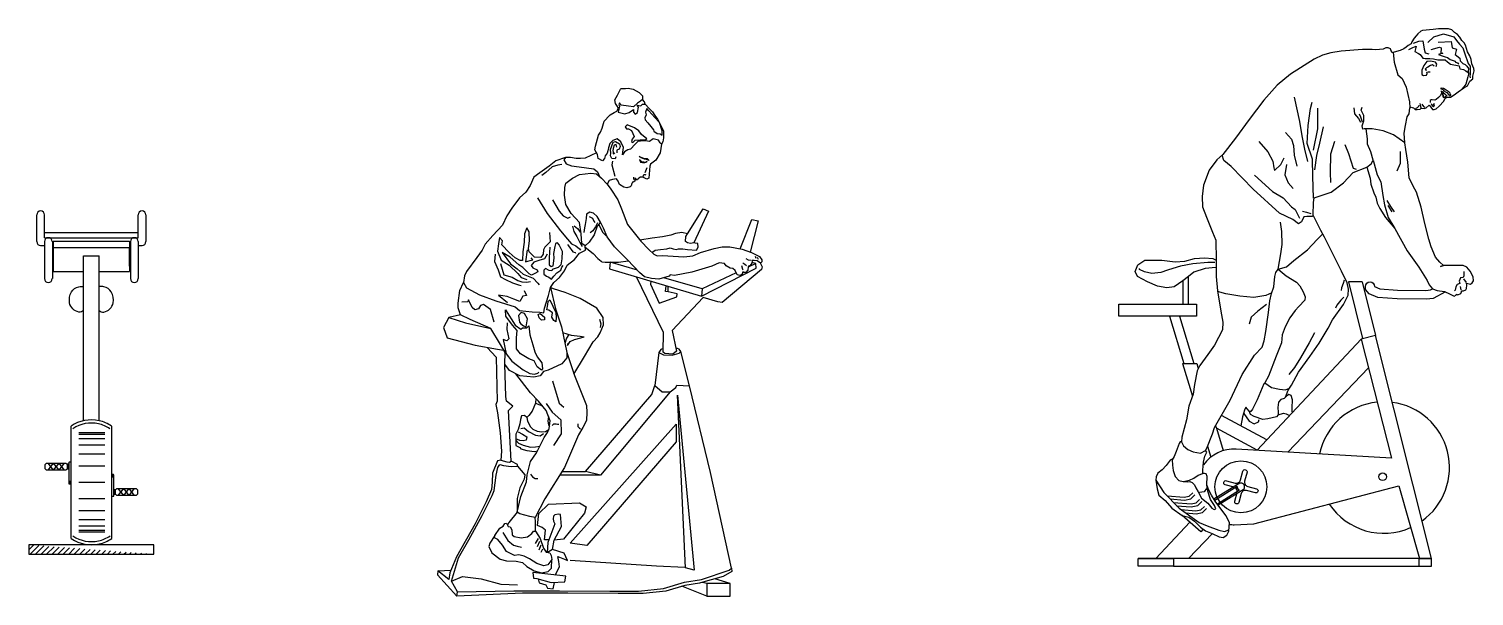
# Model space of a CAD drawing. Header units: millimetres. Extents: x 29224 to 62779, y 35576 to 54938.
# Drawn here: x 49206 to 53788, y 35818 to 37616 of the extents above; entities that cross this region are included whole.
import ezdxf

# ---------------------------------------------------------------- set-up
doc = ezdxf.new("R2010")
doc.units = ezdxf.units.MM

# ---------------------------------------------------------------- blocks, each defined once
blk = doc.blocks.new('A$C1FE77035')
for p, q in [((547.6, 1058.1), (545.8, 1037.3)), ((633.7, 1033.1), (547.1, 1058.1)), ((1009.8, 1054.6), (985.3, 1043)), ((1009.8, 1054.6), (997.1, 1057.3)), ((1010.8, 1039.6), (1009.8, 1054.6)), ((545.8, 1037.3), (836.8, 950.2)), ((838.8, 973.7), (717.4, 1008.8)), ((836.8, 950.2), (1010.8, 1039.6)), ((947.2, 1025), (838.8, 973.7)), ((838.8, 973.7), (836.8, 950.2)), ((43.9, 46.8), (79.3, 62.5)), ((79.3, 62.5), (138.5, 54.9)), ((138.5, 54.9), (201.2, 37.5)), ((201.2, 37.5), (254.2, 35.3))]:
    blk.add_line(p, q)
for points in [[(537.6, 1403.6), (531.5, 1395.5), (529.4, 1386.8), (523.5, 1379.6), (509.5, 1386.4), (507.3, 1399.6), (499.3, 1414.5), (500.8, 1426.2), (510.2, 1460.7), (517.4, 1470.7), (522, 1483), (528.8, 1504.9), (545.1, 1523.6), (547.3, 1525.3), (560.2, 1532.6), (568.6, 1536.5), (573.9, 1546.7), (569, 1555.3), (564.9, 1561.7), (562.4, 1573), (570.3, 1587.8), (580.6, 1606.3), (582.9, 1609), (595.7, 1608.3), (604.9, 1610.1), (620.4, 1607.1), (639.8, 1595.7), (650.4, 1585.4), (649.8, 1573.6), (643.2, 1568.5), (634.5, 1562.7), (621, 1550.5), (605.4, 1552.5), (582, 1555.6), (577, 1563.2), (575.1, 1556.5), (576.6, 1552.3), (573.7, 1537.8), (573.2, 1533.9), (594.3, 1528.2), (607.8, 1532.4), (621, 1542.6), (621.8, 1533.6), (627.1, 1527.9), (633.7, 1533), (637.8, 1549.4), (633.6, 1555.8), (645.3, 1554.3), (649.9, 1558.7), (658.9, 1559.5), (656.9, 1566.7), (649.8, 1573.6)], [(658.9, 1559.5), (671, 1545.1), (681.5, 1534.8), (688.9, 1522.9), (697.4, 1511.9), (708.7, 1491.6), (716.3, 1473.8), (716.6, 1452.9), (715, 1440.2), (709.9, 1431.9), (705.6, 1436.5), (700.7, 1445), (684.4, 1449.1), (672.4, 1440.8), (659.7, 1442.4), (651.9, 1443.4), (635.6, 1440.5), (626.7, 1432.8), (611.7, 1416.8), (603.4, 1413.9), (592.8, 1408.4), (586.5, 1398.3), (587.6, 1407.1), (589.5, 1421.7), (580.9, 1439.7), (569.2, 1449.1), (555.7, 1443.9), (546.5, 1434.2), (541.8, 1420.9), (540.5, 1411.2), (537.6, 1403.6)], [(709.9, 1431.9), (706.4, 1404.6), (692.5, 1381.6), (675, 1369), (673.2, 1362.3), (670.3, 1325), (664, 1321.8), (650.8, 1327.5), (643.8, 1327.4), (638.6, 1325.1), (635.2, 1321.6), (633.8, 1318.8), (629.9, 1319.3), (626.2, 1321.7), (625.9, 1318.8), (625.4, 1314.9), (620, 1311.6), (618, 1311.9), (616.5, 1308.1), (613.6, 1300.6), (611.1, 1296.9), (600.9, 1294.3), (591.2, 1296.5), (577.3, 1304.2), (572.7, 1314.8), (567.8, 1322.3), (554.6, 1320.1), (544.3, 1317.4), (537.8, 1305.4), (549.7, 1290), (572.1, 1256.3), (583.3, 1227.1), (602.7, 1178), (644.5, 1124.6), (669.9, 1098.5), (685.8, 1083.5), (696.1, 1078.3), (713, 1079), (781, 1075.2), (809.2, 1078.5), (834.4, 1089.2), (877.7, 1101.4), (902.3, 1107.2), (927.1, 1107), (965.9, 1100), (995.2, 1089.2), (1021.3, 1075.9), (1028, 1066.2), (1028.1, 1059.2), (1024.7, 1055.7), (1013.6, 1062.1), (1003.8, 1063.3), (997.8, 1063.1), (996.8, 1055.3), (991.9, 1048), (985.7, 1045.8), (985.4, 1043.9), (984, 1033.2), (978.1, 1026), (971.2, 1025.9), (968.4, 1027.2), (965.6, 1020.7), (958.9, 1015.6), (950.3, 1017.7), (944.2, 1032.3), (936.1, 1038.4), (928.3, 1039.4), (915.3, 1047), (910.2, 1053.6), (892.7, 1055.9), (869.6, 1045.9), (806.5, 1026.3), (751.6, 1016.5), (737.9, 1018.3), (734.4, 1013.8), (701.4, 1004.2), (678.8, 1006.1), (656.7, 1011.9), (640.7, 1025.9), (602.1, 1065.6), (560.8, 1106.6), (538, 1138.3), (526.7, 1165.6), (517.4, 1185.6), (506.7, 1172.1), (497.2, 1144.6), (481.3, 1121.8), (467.8, 1109.7), (458, 1117.9), (455.9, 1147.9), (450.7, 1184.3), (423.6, 1212.6), (407.4, 1241.5), (402.3, 1270.9), (403.5, 1295.5), (407.2, 1309), (428, 1324.1), (450.4, 1336.1), (486.7, 1340.4), (504.3, 1338.1), (520.5, 1325.1), (537.8, 1305.4)], [(565.9, 1392.6), (563.1, 1386), (552.3, 1387.4), (548.5, 1395.9), (549.5, 1403.7), (548.1, 1415.7), (556.9, 1438.4), (564.1, 1440.4), (577.2, 1433.8), (579, 1424.6), (575.9, 1416.1), (568.6, 1413.1), (568.5, 1405.2)], [(568.8, 1423), (566.9, 1431.2), (559.7, 1429.1), (557.3, 1418.5), (556.5, 1411.7), (557.2, 1409.6), (557.2, 1401.7), (560.3, 1403.2), (562.5, 1404.9)], [(405.8, 1390.5), (375.6, 1379.5), (354.6, 1362.4), (324.1, 1341.5), (305.5, 1328), (294.1, 1301.7), (280.4, 1279.7), (260.3, 1262.5), (236.2, 1229.9), (220.1, 1205.2), (206.3, 1175.2), (175.3, 1142.5), (150.9, 1114.9), (141.4, 1096.9), (124.5, 1073.3), (92, 1028.9), (85.2, 1014.9), (82.5, 994.4), (92.2, 977.3), (133.1, 955.2), (185.1, 935.5), (246.2, 916.7), (259.6, 905.1), (299.8, 900.9), (324.4, 899.7), (337.1, 898.1), (339, 912.7), (352.1, 952.7), (358.3, 977.7), (368.4, 994.2), (387.2, 1009.6), (403, 1031.4), (411.2, 1049.2), (434.4, 1067), (449.8, 1086.8), (468.9, 1096.3), (467.8, 1109.7)], [(504.3, 1405.2), (468.1, 1388.4), (453.1, 1387.3), (440.1, 1387), (421.7, 1390.4), (405.8, 1390.5), (400.8, 1382.2), (408.2, 1370.3), (425.3, 1364.2), (449.5, 1360), (495.4, 1354.1), (507.1, 1344.7), (513.9, 1330.4)], [(555.1, 1378.1), (552.6, 1366.6), (561.9, 1330.6)], [(640.2, 1383.4), (644, 1375), (649.9, 1374.2), (657.8, 1374.2), (665.3, 1378.2)], [(640.2, 1383.4), (647.3, 1377.5), (654.2, 1376.6), (661, 1375.8), (665.3, 1378.2)], [(394.8, 1367.9), (381.6, 1365.6), (364.1, 1360.9), (343.9, 1342.7), (330.8, 1333.5)], [(654.1, 1329.7), (652.5, 1332.8), (654.9, 1336.5), (658.8, 1336), (660.7, 1334.8)], [(663.6, 1357.2), (657.5, 1341.1)], [(621.1, 1328), (621.6, 1323.9), (622, 1319.9)], [(625.7, 1325.4), (629.4, 1322.9), (632.2, 1321.6)], [(316.6, 1261.9), (347.9, 1212.3), (390.4, 1157.2), (411.9, 1131.6), (424.8, 1116.1), (438.9, 1110.3), (450.6, 1100.8), (453.1, 1096.5)], [(364.4, 1255.8), (385.7, 1220.3), (398.7, 1205.7), (413.5, 1197.9), (422, 1201.7)], [(517.4, 1185.6), (506.7, 1202.9), (495.1, 1213.3), (482.7, 1216.9), (472.9, 1210.2), (471.1, 1196.6), (467.8, 1178.2), (466.4, 1167.4), (464.5, 1152.8)], [(480.9, 1203.2), (491.2, 1197.9), (495.9, 1188.4), (499.3, 1184)], [(792.6, 1148.2), (842.9, 1227.7), (859.7, 1219.5), (812.7, 1119.9)], [(960.2, 1101), (997, 1193.9), (1016.3, 1189.4), (991.9, 1090.5)], [(355, 1151.9), (357.2, 1122.8), (350.3, 1115.8), (340.1, 1106.2), (336.1, 1097.8), (335.3, 1084), (327.9, 1073), (307.2, 1073.7), (290.5, 1090.7), (289, 1101.9), (292.1, 1126.2), (290.8, 1154.2), (283.5, 1167), (276.1, 1148.1), (274.6, 1121.6), (270.7, 1091.3), (269.2, 1063.7), (262.2, 1063.7), (246.4, 1071.6), (226.8, 1089.1), (204.2, 1113.8), (205.7, 1125.5), (196.2, 1136.6), (193.5, 1116.2), (190.6, 1093.7), (201.8, 1064.5), (227.6, 1049.3), (254.8, 1022), (265.2, 1009.7), (283.2, 1003.4)], [(428.1, 1172.2), (431.9, 1155.8), (441.7, 1139.7), (451.2, 1120.6), (458.5, 1107.7)], [(433.2, 1173.5), (444, 1165.1), (448.3, 1159.6), (452.4, 1153.2)], [(507.1, 1183), (501.5, 1170.8), (492.9, 1158), (484.1, 1151.2)], [(511.3, 1178), (523.7, 1153.2), (537.3, 1140.1)], [(679.9, 1089.1), (690.7, 1096), (706.9, 1098.9), (726.9, 1100.2), (738.3, 1103.7), (747.8, 1100.5), (756.4, 1098.4), (764.6, 1100.3), (777.5, 1100.6), (793.1, 1098.6), (821.5, 1096), (826.8, 1106.2), (825.2, 1117.3), (817.5, 1118.3), (812.7, 1119.9), (802.5, 1117.2), (792.8, 1119.5), (786.5, 1124.2), (787.6, 1139.9), (792.6, 1148.2), (775.3, 1152.4), (755, 1149.1), (739.5, 1144.2), (714, 1138.5), (680.8, 1133.9), (641.6, 1128.3)], [(356, 1106.1), (354.5, 1071.6), (353.7, 1049.9), (360.1, 1045.1), (366.3, 1047.2), (370.3, 1070.5), (369.2, 1085.5), (373.1, 1107.9), (375.2, 1116.5), (378.8, 1121), (385.6, 1112.2), (395, 1093.1), (393.8, 1068.5), (391.5, 1049.9), (382.4, 1041.2), (363.7, 1034.7), (362.2, 1030.9), (354.4, 1031.9), (342.3, 1038.4), (336.7, 1033.2), (337, 1020.3), (345.2, 1014.3), (352.6, 1010.3), (361.7, 1004.2), (369, 1014.2), (378.3, 1024.9), (381.5, 1026.4), (391.3, 1033.1), (394.5, 1042.6), (398.2, 1048.1)], [(412.7, 1114.6), (415.1, 1110.4), (429.6, 1091.6), (436.2, 1088.8), (437.9, 1086.6)], [(468.1, 1106.3), (493.2, 1085.9), (508, 1070.1), (518.8, 1061.8), (521.5, 1059.4), (532.2, 1058), (547.1, 1058.1), (573.9, 1058.6), (605.1, 1062.5)], [(183.4, 1083.7), (180.4, 1060.3), (191.9, 1034), (200, 1012.2), (215.7, 1003.2), (238.1, 992.4), (257.1, 986), (264.8, 984)], [(348.1, 1083.3), (339.3, 1068.6), (321.8, 1063.9), (305.2, 1058.1), (296.8, 1047.3), (301.9, 1040.7), (315.9, 1033.9), (318.1, 1027.7), (308.4, 1022), (297.9, 1017.4), (290.5, 1021.3), (270.3, 1041.8), (257.5, 1050.4), (230.7, 1073.7), (204.9, 1088.9), (232, 1052.7), (252.8, 1037.1), (271.6, 1020.8), (303.6, 1007.7), (318.5, 991.9), (322.7, 986.4)], [(284.4, 1097.5), (279.5, 1059.4), (293.9, 1063.5), (302.1, 1065.4), (297, 1072)], [(1023.5, 1056.3), (1029.1, 1043.2), (1027, 1034.6), (902.6, 930.8), (889, 932.6), (842.3, 946.5), (744.4, 841.3), (757.9, 776.4), (745.8, 767.1), (721.3, 769.3), (715.8, 773), (716.9, 835), (630.8, 1011.9)], [(968.1, 1056), (974.6, 1052.2), (979.9, 1047.6)], [(977.8, 1069.7), (985.3, 1065.7), (994.1, 1064.6)], [(1007.7, 1077.7), (1009.7, 1070.5)], [(1014.1, 1073.9), (1017.3, 1067.5)], [(199.4, 1053.9), (210.6, 1017.7), (236.5, 1010.4), (255, 1000.1), (267.4, 996.5), (282.1, 994.6), (288.2, 995.8), (295.3, 996.9)], [(964.1, 1047.6), (967.6, 1036.3), (968.3, 1034.2)], [(358.3, 977.7), (374.4, 910.3), (392.8, 853.5), (410, 772), (409.8, 755.2), (394.5, 736.4), (351.3, 716.2), (335.8, 711.3), (325.1, 697.8), (305.7, 693.4), (260.8, 698.2), (228.3, 715.3), (214, 735), (214.9, 772.5), (200.2, 797.1), (169.1, 847.7), (103.5, 876.9), (72.7, 891.8), (65.6, 913.5), (65.6, 928.4), (70.7, 968.3), (82.5, 994.4)], [(274.8, 968.8), (282.6, 952.9), (270.4, 950.5), (261.3, 933.8), (242.4, 941.2), (220.7, 950), (193.4, 953.5), (222.2, 930.9)], [(432.8, 703), (465.8, 759.2), (493.7, 806.1), (508.6, 822), (516.1, 833.9), (526.3, 859.3), (525.4, 883.2), (505.4, 912.5), (452.9, 943), (404.8, 962.1), (367.7, 973.8), (358.3, 977.7)], [(676.9, 998.1), (675.3, 988.9), (703.1, 927.9), (759.3, 948.3), (760.5, 958.1), (731.5, 963.8), (731.2, 981.8)], [(731.5, 963.8), (722.8, 964.9), (724.6, 983.8)], [(179.7, 868.1), (168, 908.2), (146.2, 923.9), (136, 921.3), (129.6, 910.2), (118.4, 907.7), (110.4, 914.7), (98.6, 939), (95.8, 932.4), (76.9, 931.9)], [(356.3, 939.4), (374.8, 898.4), (375.8, 883.4), (375.1, 869.6), (368.6, 873.4), (363, 884), (364.8, 897.7), (353, 906.1), (347.2, 906.9), (349.4, 924.4), (350.7, 934.2), (356.3, 939.4)], [(72.7, 891.8), (36, 883.4), (18.9, 851), (30.6, 818.7), (119.7, 795.4), (190.4, 782.3), (215.2, 778.6)], [(36, 883.4), (89.2, 865.6), (169.1, 847.7)], [(513.8, 877.7), (517.9, 863.4), (515.3, 850.8)], [(221, 865.7), (220.3, 845), (226.4, 815.5), (219.5, 808.5), (208.2, 812.9), (217.3, 768.2), (236.1, 745), (272.1, 716.6), (292.4, 705), (308, 703), (318.3, 706.6), (321.8, 710.2)], [(396.6, 835.5), (424, 827), (452.3, 823.3), (465, 821.7)], [(416.8, 829.2), (408.9, 817), (404, 800.6)], [(157.6, 788.3), (186.1, 757.1), (189, 618.1), (184.6, 606.8), (190.1, 580.3), (198.8, 517.8), (203.1, 458.9), (200.5, 430.5), (219.6, 425), (228.3, 423.9), (233.7, 427.2), (224.8, 588.7), (239.4, 601.7), (218.6, 617.3), (216.6, 632.4), (214, 735)], [(412.7, 800.7), (411.8, 793.9), (420.4, 806.6), (434.1, 812.8), (454.6, 818.1), (465, 821.7)], [(716, 785.1), (708, 781.9), (701.8, 771.8), (716.7, 764.9), (744.3, 763.3), (765.9, 769.5), (771.6, 775.7), (766.5, 782.3), (755.8, 786.5)], [(410, 772), (434.2, 698.6), (472.5, 603.6), (473.6, 581.6), (472.6, 558), (465.5, 542.1), (460.6, 534.8), (446.7, 511.1), (402.6, 407.8), (340.2, 308), (309.9, 249.5), (292.3, 251.8), (260.8, 260.8), (252.5, 265.8), (263.9, 315.8), (281.8, 362.1), (284.7, 384.5), (295.1, 426.7), (313.5, 454), (338.5, 502.3), (348.6, 518.8), (354.1, 530.9), (357.3, 555.3), (344.7, 588.6), (320.7, 617.4), (295.4, 644.3), (248.2, 704.9)], [(701.8, 771.8), (689.3, 667.5), (712.5, 647.6), (738.2, 647.3), (755.8, 660.9), (758.8, 668.4), (799.1, 666.2), (771.6, 775.7)], [(364.7, 681.8), (385.4, 611.9), (400.6, 599)], [(394.4, 394.7), (468.8, 394.9), (679.7, 638.9), (689.3, 667.5)], [(738.2, 647.3), (516.8, 382.7), (468.8, 394.9)], [(932.6, 88.7), (865.2, 391.4), (799.1, 666.2)], [(311, 611.1), (299.8, 585.8), (290.1, 572.2), (283.4, 566.1), (285.7, 553.9), (295.4, 536.8), (302.4, 529), (316.5, 523.2), (331, 520.4), (343, 521.8), (352.6, 527.6)], [(312, 626.6), (311, 611.1), (324.2, 606.4), (332.6, 603.1)], [(344.5, 609.9), (363.8, 582.7), (391.3, 558.3), (392.6, 514.6), (368, 477.2)], [(283.4, 566.1), (276.2, 572), (266.2, 571.3), (262.7, 559.9), (261, 546.2), (255.7, 528.1), (248.8, 513.2), (248.3, 494.4), (257, 484.4), (272, 478.5), (294.9, 471.6), (311, 473.4), (324.2, 474.7)], [(352.1, 569.1), (350.2, 554.5), (351.6, 542.4), (354.8, 536.1)], [(255.7, 520.4), (269.5, 512.7), (283.4, 504.9), (281, 494.3), (271.8, 491.6), (261, 493), (247.9, 498.6)], [(264, 531.2), (275.2, 533.7), (288.4, 521.1), (310.8, 510.3), (325.5, 508.4), (336.2, 514.9)], [(363.4, 541.1), (369, 546.3), (375.8, 545.5), (380.7, 544.8), (384.7, 545.3)], [(445.2, 545.4), (445.1, 537.5), (450.4, 531.9), (453, 529.6)], [(248.3, 494.4), (248.2, 477.6), (261.2, 471), (264.6, 466.6), (283.7, 461.1), (308, 458), (316.6, 460.1)], [(0.7, 80.2), (0, 67.4), (61.7, 0), (63.4, 13.6), (43.9, 46.8), (66.4, 121.2), (99.5, 178.3), (142.1, 255), (173.1, 318.3), (180.1, 334.2), (186.4, 382.9), (191.5, 407), (197.7, 417.1), (209.2, 413.6), (233.5, 410.5), (253.5, 411.9), (253.2, 416.9), (233.7, 427.2)], [(200.5, 430.5), (190.3, 428.9), (174.3, 389.4), (173.6, 360.8), (171.6, 337.3), (154.7, 298.9), (119, 229.2), (60.8, 123.9), (39.4, 73.2), (35.8, 52.8), (0.7, 80.2), (43.3, 82.4)], [(253.5, 411.9), (265.7, 398.5), (276.7, 384.2), (275, 370.6), (261.4, 342.6), (253.1, 309), (252.5, 265.8), (226.5, 233.3), (222.5, 224.9), (223.9, 220.7), (230.7, 219.9), (235.5, 210.3), (237.3, 194.3), (243.5, 188.5), (264.8, 184.8), (285.1, 188.1), (299.3, 198.1), (304.2, 205.4), (311.1, 205.5), (310.7, 217.5), (311.1, 236.2), (309.9, 249.5)], [(294.8, 386.4), (301.6, 377.6), (309.9, 372.6), (317.8, 372.6)], [(516.8, 382.7), (387.2, 383.1)], [(317.6, 223.6), (321.6, 261.7), (352.2, 291.4), (450.8, 295.5), (471, 283), (466.4, 262.8), (399.3, 180.4), (370.1, 177.2)], [(311.1, 205.5), (325.1, 182.9), (335.9, 151.8), (344.1, 138.9), (355.8, 137.4), (360.7, 128.8), (362.9, 115.7), (349.8, 98.5), (337.6, 96.2), (314.7, 103.1), (291.9, 117.9), (275.2, 127), (257.9, 131.2), (243.7, 128.1), (218.6, 141.2), (206.4, 161.6), (191.8, 179.3), (180.6, 184.7), (181.5, 191.6), (197.4, 215.2), (208.2, 221.8), (213.2, 230), (219.3, 231.2), (222.5, 224.9)], [(365.2, 147.2), (370.1, 177.2), (393.6, 220.7), (389.6, 258.9), (383.7, 259.6), (372.5, 257.1), (368.1, 253.7), (367, 245), (367.9, 236.9), (371.8, 228.5), (349.4, 170), (347.3, 138.5)], [(181.5, 191.6), (165.6, 167.9), (163.2, 157.3), (172.5, 137.3), (198.6, 117.1), (218.7, 111.5), (249.3, 110.5), (269.5, 105.9), (282.8, 93.3), (306.9, 80.3), (329.7, 73.4), (351.1, 77.6), (361.4, 88.1), (362.9, 115.7)], [(207.5, 201.1), (223.1, 176.3), (241, 161.1), (252.6, 158.6), (266.9, 154.8)], [(352.5, 178.2), (339.5, 178.2), (342.4, 208.5), (331.8, 217.8), (317.6, 223.6)], [(319.1, 182.7), (310.1, 167)], [(323.8, 173.2), (315.7, 156.4)], [(327.2, 160.9), (321.3, 145.8)], [(332.5, 148.3), (328.2, 138)], [(372.7, 66.7), (387, 92.9), (385.2, 109.9), (381.2, 125.3), (402.9, 116.5), (412.3, 112.4), (401.5, 136.5), (365.2, 147.2), (349.2, 138.2)], [(420.3, 113.3), (694.5, 95.7), (784.1, 91.1)], [(63.4, 13.6), (242.1, 16.4), (386.8, 16.5), (546.2, 15.8), (637.4, 15.9), (716.2, 24.5), (783.1, 43.6), (836.7, 52.5), (924.7, 81.8), (932.6, 88.7), (933.1, 77.7), (905.4, 62.5), (848.8, 46), (831.2, 40.4), (783.8, 33.6), (724, 15.6), (652.6, 8), (572.4, 8.4), (413, 9.2), (269.3, 8.9), (61.7, 0)], [(318.8, 54.5), (321.9, 41.9), (343.8, 35.1), (348.4, 24.6), (367.1, 23.2), (370.5, 43.3)], [(928.5, 39.9), (879.7, 55)], [(853.8, 0), (774.8, 30.9)], [(853.8, 39.9), (839.9, 43.1)]]:
    blk.add_lwpolyline(points)
for points in [[(712.7, 1461.3), (712.4, 1474.3), (704, 1501.1), (689.2, 1516.9), (670.1, 1538.2), (664, 1545), (659.6, 1533.7), (661.5, 1525.5), (657.3, 1516.1), (658.5, 1510), (667.1, 1499.9), (676.6, 1488.8), (685.1, 1477.8), (686.5, 1473.6), (696.5, 1466.4), (706.3, 1465.1)], [(615.4, 1475.9), (623.8, 1456.9), (617.7, 1447.8), (614.7, 1440.3), (619.4, 1437.7), (627.2, 1444.6), (642.4, 1446.6), (658.1, 1445.6), (663.5, 1448.8), (646.5, 1462.9), (638.1, 1474.9), (624.4, 1484.6), (601.8, 1493.5), (595, 1487.4), (599.1, 1481), (606.1, 1481)], [(639.5, 1393.4), (653.6, 1387.6), (664.5, 1387.2), (671.5, 1380.4), (663, 1383.4), (656.2, 1384.3), (645.8, 1388.6)], [(215.4, 907.1), (245.8, 858.6), (264, 846.3), (269.5, 850.6), (278.4, 850.4), (283.3, 849.8), (289.2, 856.9), (292.4, 827.8), (302.1, 795.9), (308.3, 774.3), (316.1, 758.4), (330.5, 739.7), (333, 720.6), (329.5, 716.1), (316, 726.7), (306.6, 745.8), (289.5, 751.9), (262.8, 767.3), (250, 783.8), (250.5, 818.4), (252.6, 841.9), (237.9, 858.6), (216.8, 887.1)], [(264.9, 898.7), (256.8, 889.8), (260, 868.6), (264.2, 863.1), (272.2, 856.2), (281.7, 853), (285.1, 879.2), (276.3, 895.2)], [(325.9, 895.8), (339.3, 884.1), (339.1, 875.2), (330.1, 874.4), (322.1, 881.4), (319.6, 892.6)], [(760.6, 636.4), (814, 82.5), (786.2, 90)], [(756.8, 545.3), (756.4, 488.9), (473.2, 160.1), (420.7, 167.9)], [(302.4, 75.1), (304.1, 57), (314.8, 55.6), (360.7, 42.8), (403.6, 45.2), (406.8, 62.6)], [(853.8, 0), (928.5, 0), (928.5, 39.9), (853.8, 39.9)]]:
    blk.add_lwpolyline(points, close=True)
blk = doc.blocks.new('A$C431E592C')
for p, q in [((728.2, 900.4), (773, 721.1)), ((771.6, 900.4), (728.2, 900.4)), ((771.6, 900.4), (813.9, 731.3)), ((160.2, 792.4), (205.9, 641.9)), ((191.9, 792.4), (237.5, 641.9)), ((768, 719.5), (438.4, 366.9)), ((201.5, 641.9), (247, 641.9)), ((201.5, 641.9), (233, 538)), ((247, 641.9), (251.8, 626.2)), ((791.4, 628.3), (536, 361.2)), ((469.1, 399.8), (325.5, 477.7)), ((306.7, 444.7), (309.1, 437)), ((438.4, 366.9), (309.1, 437)), ((309.1, 437), (330.7, 365.8)), ((280.9, 379.7), (291.3, 345.3)), ((381.1, 261.6), (301.6, 212.1)), ((375.1, 252.1), (304.1, 208)), ((382.4, 240.3), (312.2, 196.7)), ((393.9, 241.7), (315.1, 192.7)), ((225.2, 139), (117.5, 23.8)), ((296.6, 103), (220.8, 23.8)), ((952.8, 23.8), (61.4, 23.8)), ((173.1, 0), (951.5, 0))]:
    blk.add_line(p, q)
for points in [[(1105.7, 1522.2), (1113, 1536.7), (1122.3, 1544), (1122.3, 1553.3), (1126.3, 1569.2), (1125, 1577.2), (1125, 1577.2), (1119, 1592.4), (1117, 1605.7), (1113, 1617), (1105.7, 1630.2), (1099.1, 1650.8), (1094.5, 1658.1), (1087.8, 1666), (1081.2, 1676.6), (1073.2, 1684.6), (1063.9, 1691.2), (1055.3, 1699.2), (1045.3, 1702.5), (1030.7, 1702.5), (1013.5, 1702.5), (996.2, 1701.2), (962.4, 1697.9), (957.1, 1695.2), (947.8, 1687.3), (942.5, 1680.6), (935.9, 1673.3), (929.2, 1661.4), (926.6, 1655.4), (917.3, 1649.5), (910.6, 1644.8), (903.3, 1639.5), (891.4, 1634.2), (880.8, 1630.9), (869.5, 1627.6), (865.5, 1627.6), (860.9, 1639.5), (853.6, 1642.8), (846.3, 1642.8), (837.7, 1638.8), (826.4, 1637.5), (815.1, 1636.2), (803.1, 1636.9), (786.6, 1636.9), (772, 1636.9), (704.9, 1631.6), (672.4, 1626.9), (645.9, 1619), (619.3, 1606.4), (544.7, 1559.1), (502.3, 1524.6), (459.8, 1476.2), (412.7, 1415.2), (370.1, 1355.8), (329.6, 1304.1), (310.4, 1287.5), (286.5, 1254.4), (268.6, 1207.1), (263.9, 1171.3), (265.2, 1138.8), (277.8, 1105.6), (297.1, 1057.9), (307.7, 1032.7), (309, 969.4), (308.3, 917.7), (312.3, 871.9), (323.6, 808), (329.6, 773.5), (328.9, 748.9), (303.7, 700.5), (281.8, 670.7), (256.6, 636.2), (248, 618.3), (240, 575.6), (235.3, 544.4), (221.4, 506.6), (214.1, 463.9), (199.5, 408.2), (198.1, 393.6), (194.8, 394.3), (190.8, 389), (181.5, 363.1), (174.9, 347.2), (168.9, 336.6), (168.9, 339.3), (162.3, 335.3), (149.7, 318.7), (137.1, 304.8), (123.8, 294.2), (117.8, 282.9), (117.2, 272.3), (121.8, 244.9), (127.1, 225), (146.4, 207.8), (167.6, 183.2), (200.8, 160.7), (222, 155.4), (239.9, 142.8), (258.5, 123.4), (275.1, 111.5), (295.6, 103.5), (317.6, 92.9), (330.2, 90.2), (342.1, 97.5), (348.7, 110.8), (350.7, 138), (338.8, 160.5), (305.6, 205.6), (293.7, 224.8), (285.7, 240.7), (278.4, 257.3), (279.7, 283.8), (277.1, 292.5), (271.8, 293.8), (265.8, 293.1), (266.5, 303.7), (268.4, 328.9), (272.4, 348.2), (278.4, 361.4), (274.4, 366.1), (278.4, 373.4), (296.4, 418.8), (303.7, 439.4), (352.8, 525.6), (391.3, 607.1), (430.5, 668.4), (454.4, 693.6), (460.4, 713.5), (465.7, 743.3), (474.3, 803.3), (479, 841.1), (484.3, 864.3), (491.6, 884.9), (494.9, 918), (498.2, 930), (505.5, 940.6), (530.7, 920), (563.2, 900.1), (573.8, 888.2), (584.5, 869.6), (590.4, 853), (589.8, 842.4), (570.5, 823.2), (558.6, 810), (542, 786.7), (527.4, 758.2), (518.1, 733), (515.4, 707.2), (498.9, 665.4), (474.3, 601.5), (463, 580.3), (459.7, 577.6), (454.4, 565), (438.4, 527.2), (423.2, 497.4), (417.9, 489.4), (414.5, 490.1), (407.3, 498), (402.6, 503.3), (398.6, 494.1), (392, 472.8), (386.2, 444.8)], [(933.7, 1657.9), (951.6, 1664), (963.9, 1665.3), (967.6, 1638.8), (970.7, 1627.1), (983, 1624)], [(979.3, 1659.7), (999, 1677.6), (1029.1, 1686.8), (1061.8, 1677.6), (1070.4, 1665.9), (1079.6, 1654.2), (1090.7, 1642.5), (1096.3, 1626.5), (1108, 1593.3), (1114.1, 1584.1), (1114.1, 1558.8), (1112.9, 1552.7), (1113.5, 1547.1)], [(1012.5, 1660.3), (1053.8, 1662.2), (1055, 1656), (1056.9, 1642.5), (1071, 1638.2), (1066.7, 1621.6), (1080.9, 1609.9), (1082.1, 1601.9), (1090.7, 1592.7), (1098.1, 1590.2), (1103, 1584.1), (1108.6, 1577.3), (1107.4, 1567.4), (1109.8, 1559.4)], [(869.5, 1627.6), (873, 1596.8), (885, 1557.1), (897.9, 1545.1), (910.9, 1518.3), (921.8, 1471.5), (922.8, 1452.1)], [(918.9, 1637.6), (931.9, 1643.7), (942.3, 1648), (938, 1631.4), (950.3, 1624.7), (955.3, 1621), (963.3, 1609.9), (971.3, 1609.3), (986.1, 1609.3), (997.8, 1607.4), (1011.3, 1604.4), (1034.1, 1604.4), (1041.5, 1598.2), (1051.3, 1590.8), (1079, 1585.3), (1079.6, 1580.4), (1080.9, 1576.1), (1092.6, 1573.6), (1100, 1569.3), (1107.4, 1564.4), (1108.6, 1558.8), (1106.1, 1550.8), (1100, 1527.4), (1097.5, 1523.8), (1087.6, 1511.2)], [(989.8, 1637.6), (1016.2, 1645), (1022.4, 1643.1), (1020.5, 1624.7), (1026.7, 1625.9), (1013.1, 1621.6), (1027.9, 1616), (1034.7, 1614.2), (1041.5, 1611.7), (1050.1, 1605.6), (1066.7, 1600.7), (1067.9, 1597), (1077.2, 1593.9), (1074.7, 1590.8)], [(1006.4, 1583.4), (1008.2, 1590.8), (1003.9, 1597), (988.5, 1600.7), (976.8, 1598.8), (967, 1586.5), (960.2, 1571.7), (960.8, 1558.2), (965.7, 1554.5), (975.6, 1556.4), (977.4, 1561.3), (976.2, 1565.6), (980.5, 1566.8), (986.7, 1566.8)], [(1000.2, 1584.7), (994.1, 1589), (987.9, 1586.5), (979.3, 1581), (975.6, 1579.7), (971.3, 1574.8), (971.9, 1572.4), (976.2, 1573)], [(528.3, 535.4), (536.6, 557.2), (547, 573.8), (569.8, 614.3), (605.1, 664.1), (635.3, 706.7), (663.5, 753.8), (677, 780.8), (712.3, 828.6), (726.8, 858.7), (727.9, 877.3), (723.7, 898.1), (706, 934.4), (678, 989.4), (652, 1042.9), (640.6, 1063.7), (615.6, 1112.4), (616.7, 1151.9), (618.8, 1167.5), (672.8, 1185.1), (712.3, 1215.2), (742.4, 1247.4), (786, 1264), (796.4, 1229.7), (798.5, 1210), (808.9, 1183), (815.1, 1169.5), (819.2, 1149.8), (827.6, 1133.2), (845.2, 1105.2), (875.3, 1069.9), (913.8, 999.3), (951.2, 947.4), (977.1, 904.9), (983.4, 891.4), (994.8, 878.9), (1009.3, 873.7), (1032.2, 870.6), (1048.8, 863.3), (1063.3, 855), (1070.6, 859.2), (1070.6, 861.3), (1075.3, 859.5), (1084.2, 864.1), (1086, 869.5), (1086.7, 872), (1092.8, 872), (1100.3, 875.2), (1102.5, 879.5), (1102.8, 889.9), (1102.5, 896.7), (1114.7, 893.5), (1119.7, 897.4), (1124, 904.6), (1122.9, 917.1), (1113.9, 934.6), (1102.8, 947.2), (1092.1, 952.5), (1074.2, 952.5), (1044.8, 952.2), (1029.4, 952.2), (1020.1, 949), (1029.4, 952.2), (1017.2, 962.9), (1004, 979.4), (990.7, 1012), (982.5, 1036), (969.8, 1086), (958.7, 1137.1), (943.7, 1185.5), (933.6, 1204.5), (920.7, 1230.9), (916.7, 1280), (909.9, 1320.4), (906.3, 1341.6), (904.5, 1372.4), (909.1, 1396.2), (914.6, 1423.7), (920, 1433.7), (922.8, 1452.1), (926.3, 1454.4), (930.4, 1454), (934.2, 1452.5), (939.6, 1447.4), (945.6, 1447.4), (955.7, 1447.7), (957.3, 1450.3), (958.3, 1451.8), (960.8, 1451.2), (968.1, 1450.6), (974.1, 1452.8), (983.9, 1460.7), (989.5, 1455), (994.9, 1447.4), (999.7, 1446.8), (1006.3, 1449), (1015.8, 1458.2), (1030.7, 1473.7), (1034.2, 1483.5), (1039.5, 1486.4), (1051.9, 1486), (1063.5, 1493.9), (1076.2, 1503.1), (1093.6, 1515.4), (1105.7, 1522.2)], [(555.3, 1486.2), (573.2, 1409.6), (580.2, 1363.9), (588.2, 1321.1), (598.1, 1282.3)], [(617, 1165.9), (615.1, 1235.6), (614.1, 1289.3), (597.1, 1339), (600.1, 1396.7), (608.1, 1450.4), (613.1, 1470.3)], [(1022.3, 1506.4), (1022.6, 1499.4), (1020, 1491.2), (1013.6, 1485.4), (1005.8, 1478.9), (1001.8, 1476.9), (993.7, 1478), (990.1, 1477.6), (987.1, 1475.2), (987.1, 1472.5), (987.5, 1469.5)], [(1025.7, 1500.3), (1026.2, 1495.2), (1027.4, 1489.7), (1028.5, 1486.1), (1029.6, 1484.2)], [(1026, 1505.8), (1028.4, 1500.8), (1033.2, 1497), (1038, 1492.4), (1041.3, 1490.7), (1041.3, 1490.7)], [(1026.1, 1499.9), (1027, 1495.4), (1028.3, 1490.3), (1030.2, 1486.4), (1030.3, 1484.1)], [(630, 1451.4), (630, 1385.7), (616, 1318.1)], [(744.6, 1452.6), (747.6, 1433.7), (759.6, 1418.8), (766.5, 1406.9)], [(761.6, 1433.7), (766.5, 1423.8), (771.5, 1407.9)], [(906.3, 1341.6), (871, 1367.1), (838.2, 1379), (803.4, 1386), (783.5, 1386), (777.5, 1386), (773.5, 1385), (771.5, 1394.9), (776.5, 1410.9), (776.5, 1427.8), (768.5, 1444.7), (771.5, 1454.6)], [(951.4, 1460.6), (949.7, 1457), (945.3, 1452.9), (941.4, 1450.4), (941, 1448)], [(958.3, 1451.8), (956.3, 1461.8), (955.7, 1466.1)], [(960.1, 1463.7), (965.6, 1456.3), (970.1, 1454.4)], [(990.5, 1465.9), (993.7, 1458.3), (997.3, 1456.4), (999.2, 1456.8), (1000.3, 1461.7), (999.4, 1464.8), (997.9, 1463.6), (996.7, 1461.4), (995, 1459.8)], [(647.9, 1391.7), (636, 1340), (627, 1301.2), (620, 1255.5)], [(786, 1264), (800.4, 1274.6), (806.4, 1286.5), (798.4, 1313.4), (788.4, 1337.3), (788.4, 1354.2), (784.5, 1386)], [(443.9, 1346), (472.7, 1313.1), (488.6, 1283.3), (491.6, 1262.4), (493.6, 1253.5), (513.5, 1273.3), (524.5, 1294.2)], [(528.5, 1373.8), (547.4, 1352.9), (553.3, 1333), (556.3, 1302.2), (564.3, 1267.4)], [(683.7, 1346), (670.8, 1305.2), (669.8, 1247.5), (670.8, 1215.7)], [(716.6, 1336), (728.5, 1307.2), (743.4, 1261.4), (752.4, 1258.4)], [(615.6, 1112.4), (613, 1107.5), (596.1, 1108.5), (586.1, 1106.5), (579.1, 1090.6), (569.2, 1084.7), (551.3, 1098.6), (509.5, 1118.5), (425.7, 1194.4), (356.1, 1266), (333.2, 1285.9), (327.7, 1302.5)], [(806.4, 1286.5), (819.4, 1240.4), (830.3, 1217.5), (837.3, 1174.7), (842.3, 1144.9), (854.2, 1105.1), (875.3, 1069.9)], [(891.7, 1314.3), (891.7, 1275.6), (881.7, 1251.8)], [(429.9, 1238.5), (487.6, 1186.8), (520.5, 1166.9), (547.4, 1139.1), (559.3, 1130.1), (572.2, 1102.3)], [(531.4, 1273.3), (526.5, 1240.5), (536.4, 1214.7), (552.3, 1196.8)], [(849.2, 1159.2), (861.7, 1139.2), (873, 1122.9)], [(582.2, 1125.2), (595.1, 1122.2), (609.1, 1117.2)], [(852.9, 1143), (865.5, 1122.9)], [(505.5, 940.6), (513.3, 989.6), (517.3, 1019.4), (516.3, 1060.2), (512.3, 1090)], [(505.5, 940.6), (531.4, 948.4), (555.2, 968.3), (598, 1002.1), (628.9, 1034.9), (646.6, 1052.7)], [(308.7, 946.6), (307.9, 946.3), (274.1, 942.7), (237.6, 931.2), (220.7, 917.8), (202.9, 903.6), (175.3, 884.9), (152.2, 882.3), (122.8, 887.6), (90.8, 900.9), (58.7, 917.8), (51.6, 933.8), (59.6, 954.3), (81.9, 969.4), (107.7, 969.4), (136.2, 969.4), (178, 964.1), (209.1, 966.7), (240.3, 974.7), (271.4, 976.5), (298.1, 974.7), (309, 969.8)], [(304.3, 962.3), (282.1, 962.3), (234.9, 957.8), (194.9, 950.7), (170.9, 943.6), (153.9, 937.4), (132.6, 930.3), (105, 927.6), (81, 932.1), (65.8, 940.1), (65.8, 943.6)], [(202.9, 903.6), (202.9, 829.8), (220.7, 829.8), (220.7, 917.8)], [(1094.1, 933.2), (1093.6, 920.4), (1091.7, 914.6), (1083.4, 913.1), (1079.4, 902.8), (1080.9, 895.5), (1072.6, 892.1), (1068.2, 885.2), (1066.7, 874), (1063.8, 872.5)], [(714.5, 906.7), (711.5, 895.7), (705.5, 881.8), (704.6, 873.8)], [(1081.9, 885.7), (1084.3, 875.9)], [(1093.2, 910.7), (1101, 898.9)], [(484.9, 866.1), (465.7, 857.9), (427.8, 850.9), (383.1, 855.9), (339.3, 862.9), (312.7, 869.9)], [(467.7, 829.1), (440.8, 808.2), (419.9, 789.3), (412.9, 766.4)], [(713.5, 852), (703.6, 843), (690.6, 827.1), (686.6, 817.2)], [(619.9, 739.3), (603, 707.4), (576.2, 659.7), (557.2, 629.9), (539.3, 607)], [(463, 580.3), (483.6, 566.2), (509.5, 561.2), (528.4, 558.3), (540.5, 563.4)], [(550.3, 486.6), (549.5, 489), (549.1, 501.6), (550.8, 526.4), (546.3, 541), (539.4, 543.8), (531.7, 538.5), (524, 531.2), (513.4, 528), (506.1, 519.5), (504.1, 502.4), (505.3, 487.4), (504.9, 479.3), (499.6, 472.8), (472.4, 466.3), (456.1, 464.3), (428.9, 473.6), (417.5, 480.9), (414.5, 490.1)], [(396.3, 483.5), (413, 459.6), (428.5, 451.3), (443.1, 457.6), (445.2, 464.8)], [(504.9, 479.3), (522, 484.6), (530.3, 482.5), (541.2, 476.9)], [(198.1, 393.6), (204.4, 381.1), (219, 369.7), (235.7, 362.4), (258.7, 358.2), (274.4, 366.1)], [(168.9, 336.6), (170, 320), (172.1, 302.8), (178.3, 284), (190.3, 271.5), (203.9, 267.8), (216.9, 267.3), (224.8, 268.4), (232.1, 264.7), (239.4, 257.4), (243.6, 247.5), (251.9, 235), (262.3, 215.7), (282.2, 199.5), (295.2, 183.3), (302.5, 179.2), (307.8, 181.8), (303.6, 192.2), (290, 211), (282.2, 237.6), (278.4, 257.3)], [(203.9, 267.8), (223.7, 272.5), (237.8, 278.8), (251.4, 288.2), (265.8, 293.1)], [(117.2, 272.3), (143, 233.4), (190.7, 183.5), (254.4, 137.9), (279.9, 127.3), (317, 113.5), (335.1, 109.3), (349, 114.7)], [(152.8, 223.1), (207.2, 218.4), (223.3, 221.7), (234, 232.5)], [(278, 245.9), (270.7, 235), (256.1, 232.9)], [(162.8, 212.7), (207.8, 208.8), (228, 213), (240.7, 225.8)], [(173.2, 201.8), (229.2, 197), (245.2, 200.3), (255.9, 211.1)], [(183.2, 191.4), (229.7, 187.4), (249.9, 191.6), (262.6, 204.4)], [(196.8, 179.2), (244.3, 175.1), (260.3, 178.4), (271.1, 189.2)], [(267.5, 116.9), (259.4, 108.7), (200.8, 160.7)], [(211.9, 168.4), (244.9, 165.5), (265, 169.7), (277.8, 182.5)]]:
    blk.add_lwpolyline(points)
for points in [[(1020.2, 1514.1), (1027, 1510), (1033.6, 1504.1), (1040.4, 1500.7), (1045.3, 1494.8), (1048.3, 1492.2), (1049.7, 1490.9), (1051.2, 1491.2), (1052.1, 1492.4), (1052.1, 1493.5), (1051.4, 1494.6), (1050.2, 1498.4), (1047.8, 1501.8), (1043.8, 1504.7), (1037.4, 1508.8), (1028.9, 1513.2), (1024.3, 1514.5)], [(0, 829.8), (245.6, 829.8), (245.6, 792.4), (0, 792.4)], [(61.4, 23.8), (173.1, 23.8), (173.1, 0), (61.4, 0)], [(990.8, 23.8), (951.5, 23.8), (951.5, 0), (990.8, 0)]]:
    blk.add_lwpolyline(points, close=True)
for points in [[(1036, 869), (996.5, 847.9), (975, 845.7), (882.5, 846.8), (820.8, 851.2), (793.3, 862.8), (782.3, 876.5), (782.3, 886.4, -1), (810.4, 886.4), (810.4, 886.4), (810.8, 885.9), (827.5, 878.9), (883.7, 874.9), (973.7, 873.8), (988.1, 875.3), (994.8, 878.9)], [(350.3, 132.1, 0.03249), (365.8, 131.1), (427.4, 133.8), (887.3, 254.2), (952.8, 23.8), (990.8, 23.8), (813.9, 731.3), (768, 719.5), (864.8, 342.1), (372.4, 370.7, 0.257874), (267.8, 320.7)], [(365.3, 250), (337.4, 257.4, -1), (341, 270.6), (368.8, 263.2, 0.414214), (385.6, 272.8), (393.1, 300.7, -1), (406.3, 297.1), (398.8, 269.3, 0.414214), (408.4, 252.5), (436.3, 245, -1), (432.7, 231.8), (404.9, 239.3, 0.414214), (388.1, 229.7), (380.7, 201.8, -1), (367.5, 205.4), (374.9, 233.2)], [(375.4, 236, 0.273607), (369, 248.3)]]:
    blk.add_lwpolyline(points, format="xyb")
for centre, radius in [((386.9, 251.2), 82.3), ((836.5, 283.1), 12.1)]:
    blk.add_circle(centre, radius)
for centre, radius, start, end in [((1028.9, 1498.6), 12.3, 267.6964, 326.5594), ((840, 312.3), 208.4, 95.7032, 168.0738), ((840, 312.3), 208.4, 305.5313, 82.5496), ((386.9, 251.2), 11.8, 175.9147, 247.6934), ((386.9, 251.2), 11.8, 297.5137, 124.4474), ((840, 312.3), 208.4, 213.7871, 294.0511)]:
    blk.add_arc(centre, radius, start, end)
blk = doc.blocks.new('A$C320F2D97')
h = blk.add_hatch()
h.set_pattern_fill('ANSI31', color=256, scale=45, style=0)
h.set_pattern_definition([(45, (-7394.591, -2522.937), (-3.9774756, 3.9774756), [])])
h.paths.add_polyline_path([(0, 0), (180, 0), (0, 13.5)])
for p, q in [((11.3, 450.4), (11.3, 488.9)), ((22.5, 456), (22.5, 488.9)), ((157.5, 456), (157.5, 488.9)), ((168.8, 450.4), (168.8, 488.9)), ((22.5, 463.5), (157.5, 463.5)), ((16.9, 444.7), (22.5, 444.7)), ((22.5, 456), (157.5, 456)), ((22.5, 450.4), (22.5, 397.1)), ((33.8, 450.4), (33.8, 397.1)), ((33.8, 444.7), (35.1, 444.7)), ((35.1, 450.9), (144.9, 450.9)), ((35.1, 450.9), (35.1, 407.3)), ((35.1, 441.9), (144.9, 441.9)), ((144.9, 450.9), (144.9, 407.3)), ((144.9, 444.7), (146.3, 444.7)), ((146.3, 450.4), (146.3, 397.1)), ((157.5, 450.4), (157.5, 397.1)), ((157.5, 444.7), (163.1, 444.7)), ((78.8, 192.3), (78.8, 429.8)), ((78.8, 429.8), (101.3, 429.8)), ((101.3, 260.7), (101.3, 429.8)), ((35.1, 407.3), (78.8, 407.3)), ((101.3, 407.3), (144.9, 407.3)), ((101.3, 192.3), (101.3, 260.7)), ((60.8, 132.4), (60.8, 184.5)), ((72, 175.2), (109.3, 175.2)), ((72, 172.9), (109.3, 172.9)), ((72, 166.8), (109.3, 166.8)), ((119.3, 83.6), (119.3, 184.5)), ((72, 157.7), (109.3, 157.7)), ((27.6, 121.2), (35.5, 131.4)), ((35.5, 121.2), (27.7, 131.4)), ((43.4, 121.2), (35.5, 131.4)), ((35.5, 121.2), (43.4, 131.4)), ((43.4, 121.2), (51.2, 131.4)), ((51.2, 121.2), (43.4, 131.4)), ((60.8, 22.5), (60.8, 132.4)), ((72, 144.8), (109.3, 144.8)), ((72, 127.3), (109.3, 127.3)), ((57.5, 105), (60.8, 105)), ((122.5, 114.2), (119.3, 114.2)), ((122.5, 113.8), (119.3, 113.8)), ((122.5, 113.2), (119.3, 113.2)), ((122.5, 112.3), (119.3, 112.3)), ((122.5, 111), (119.3, 111)), ((57.5, 103.7), (60.8, 103.7)), ((57.5, 102.8), (60.8, 102.8)), ((57.5, 102.2), (60.8, 102.2)), ((57.5, 101.8), (60.8, 101.8)), ((72, 103.8), (109.3, 103.8)), ((72, 103.8), (109.3, 103.8)), ((119.3, 22.5), (119.3, 83.6)), ((128.8, 84.6), (136.6, 94.8)), ((136.6, 84.6), (128.8, 94.8)), ((144.5, 84.6), (136.6, 94.8)), ((136.6, 84.6), (144.5, 94.8)), ((144.5, 84.6), (152.4, 94.8)), ((152.3, 84.6), (144.5, 94.8)), ((72, 80.2), (109.3, 80.2)), ((72, 62.8), (109.3, 62.8)), ((72, 49.9), (109.3, 49.9)), ((72, 40.7), (109.3, 40.7)), ((72, 34.7), (109.3, 34.7)), ((72, 32.4), (109.3, 32.4))]:
    blk.add_line(p, q)
for points in [[(35.1, 419.3), (35.1, 441.8), (33.8, 441.8), (33.8, 419.3)], [(144.9, 419.3), (144.9, 441.8), (146.3, 441.8), (146.3, 419.3)], [(35.1, 414.8), (35.1, 419.3), (33.8, 419.3), (33.8, 414.8)], [(144.9, 414.8), (144.9, 419.3), (146.3, 419.3), (146.3, 414.8)], [(55.3, 129.4), (55.3, 123.2), (53.3, 121.2), (25.6, 121.2), (23.6, 123.2), (23.6, 129.4), (25.6, 131.4), (53.3, 131.4)], [(55.3, 129.5), (55.3, 123.2), (57.5, 123.2), (57.5, 129.5)], [(124.7, 86.5), (124.7, 92.8), (122.5, 92.8), (122.5, 86.5)], [(156.4, 92.8), (156.4, 86.6), (154.4, 84.6), (126.7, 84.6), (124.7, 86.6), (124.7, 92.8), (126.7, 94.8), (154.4, 94.8)], [(0, 0), (180, 0), (180, 13.5), (0, 13.5)]]:
    blk.add_lwpolyline(points, close=True)
for points in [[(78.8, 351.1, -0.248951), (72.2, 348.9, -0.307), (58.5, 362.1, -0.154151), (61.3, 377.8, -0.205803), (72, 385.4)], [(72, 385.4, -0.013424), (78.8, 385.8, -0.013424)], [(108, 385.4, 0.013424), (101.3, 385.8, 0.013424)], [(101.3, 351.1, 0.248951), (107.8, 348.9, 0.307), (121.5, 362.1, 0.154151), (118.7, 377.8, 0.205803), (108, 385.4)], [(60.8, 132.4), (58, 132.4, 0.414214), (57.5, 132), (57.5, 101.8, 0.414214), (58, 101.4), (60.8, 101.4)], [(119.3, 83.6), (122, 83.6, 0.414214), (122.5, 84), (122.5, 114.2, 0.414214), (122, 114.6), (119.3, 114.6)]]:
    blk.add_lwpolyline(points, format="xyb")
for centre, radius, start, end in [((16.9, 488.9), 5.62, 0, 180), ((163.1, 488.9), 5.62, 0, 180), ((16.9, 450.4), 5.62, 180, 270), ((28.1, 450.4), 5.62, 0, 180), ((151.9, 450.4), 5.62, 0, 180), ((163.1, 450.4), 5.62, 270, 0), ((28.1, 397.1), 5.62, 180, 0), ((151.9, 397.1), 5.62, 180, 0), ((90, 141.5), 52, 77.5131, 124.2055), ((90, 141.5), 47.5, 77.5131, 124.2055), ((90, 141.5), 47.5, 55.7945, 77.5131), ((90, 141.5), 52, 55.7945, 77.5131), ((90.2, 65.6), 52, 235.7945, 282.4869), ((90.2, 65.6), 47.5, 235.7945, 282.4869), ((90.2, 65.6), 47.5, 282.4869, 304.2055), ((90.2, 65.6), 52, 282.4869, 304.2055)]:
    blk.add_arc(centre, radius, start, end)

msp = doc.modelspace()

# ---------------------------------------------------------------- block references
for name, p in [('A$C431E592C', (52662.1, 35913.5)), ('A$C1FE77035', (50501.5, 35818.4))]:
    msp.add_blockref(name, p)
at = {"xscale": 2.2, "yscale": 2.2, "zscale": 2.2}
msp.add_blockref('A$C320F2D97', (49205.9, 35951.1), dxfattribs=at)

doc.saveas('drawing.dxf')
